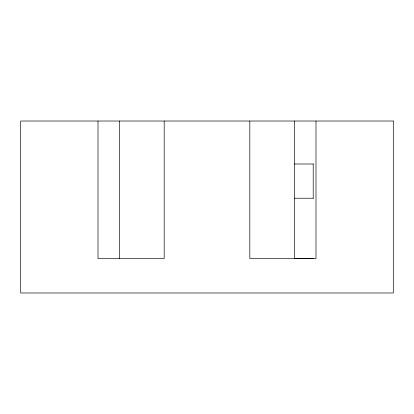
<?xml version="1.0" encoding="UTF-8"?>
<svg xmlns="http://www.w3.org/2000/svg" width="414" height="414" viewBox="0 0 414 414"><rect width="100%" height="100%" fill="white"/><g stroke="black" fill="none" stroke-linecap="round" stroke-linejoin="round"><path stroke-width="0.62" d="M294.38 164.006L313.445 164.006M294.38 198.228L313.445 198.228M313.207 258.569L294.38 258.59L294.38 121.017M315.991 121.017L315.991 258.569L249.823 258.59L249.823 121.017M313.207 164.006L313.207 198.228M164.187 121.017L164.187 258.59L98.009 258.59L98.009 121.017M119.672 121.017L119.672 258.59M393.3 121.017L20.7 121.017L20.7 292.983L393.3 292.983L393.3 121.017"/></g></svg>
